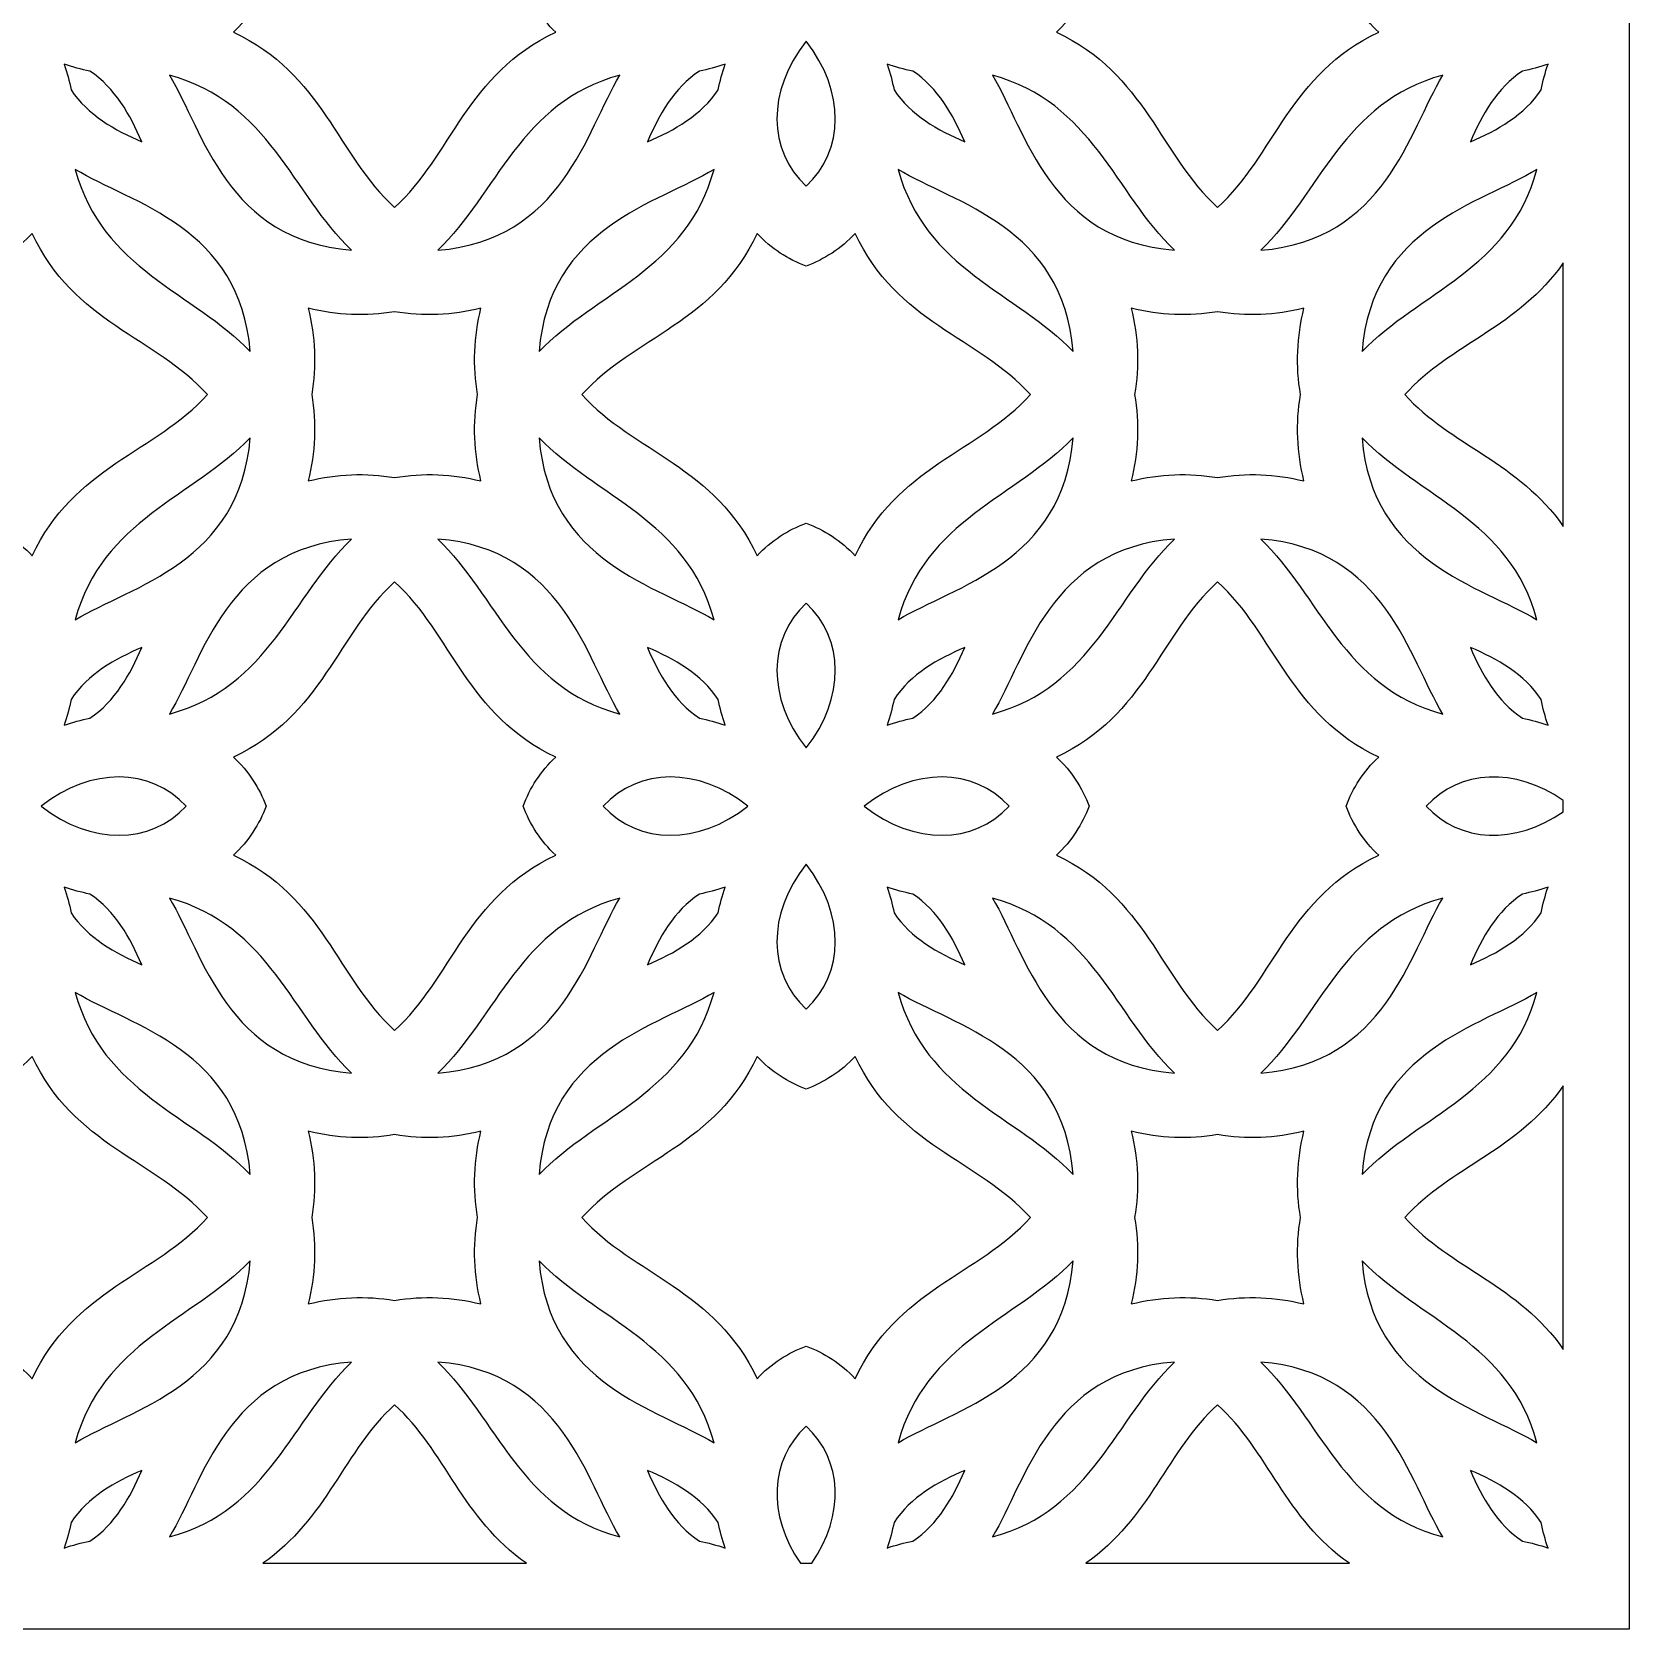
# Model space of a CAD drawing. Header units: millimetres. Extents: x -502 to 502, y -332 to 332.
# Drawn here: x -395.7 to -201.7, y -332.3 to -138.2 of the extents above; entities that cross this region are included whole.
import ezdxf

# ---------------------------------------------------------------- set-up
doc = ezdxf.new("R2010")
doc.units = ezdxf.units.MM
doc.header["$MEASUREMENT"] = 0
doc.layers.add('layer 1', color=7, linetype='Continuous')

msp = doc.modelspace()

# ---------------------------------------------------------------- linework, layer by layer
at = {"layer": 'layer 1'}
for points, knots in [([(-501.65, -332.3167), (-492.4962, -332.3167), (-226.2184, -332.3167), (-201.6505, -332.3167), (-201.6505, -332.3167), (-201.6505, -321.4405), (-201.6505, -43.0002), (-201.6505, -32.3185), (-201.6505, -32.3185), (-215.9616, -32.3185), (-491.2757, -32.3185), (-501.65, -32.3185), (-501.65, -32.3185), (-501.65, -37.5502), (-501.65, -329.9847), (-501.65, -332.3167)], [0, 0, 0, 0, 0.2, 0.2, 0.2, 0.2, 0.4, 0.4, 0.4, 0.4, 0.6, 0.6, 0.6, 0.6, 1, 1, 1, 1]), ([(-371.2293, -126.3512), (-360.4437, -121.3452), (-358.5834, -111.3333), (-351.6496, -105.0644), (-351.6496, -105.0644), (-344.7157, -111.3333), (-342.8561, -121.3452), (-332.0705, -126.3512), (-332.0705, -126.3512), (-333.9129, -128.0834), (-335.2217, -130.1325), (-336.0345, -132.317), (-336.0345, -132.317), (-335.2217, -134.5001), (-333.9136, -136.5498), (-332.0705, -138.2821), (-332.0705, -138.2821), (-342.8561, -143.288), (-344.7157, -153.2999), (-351.6496, -159.5722), (-351.6496, -159.5722), (-351.6496, -159.5722), (-351.6496, -159.5722), (-351.6496, -159.5722), (-351.6496, -159.5722), (-358.5834, -153.2999), (-360.4437, -143.288), (-371.2293, -138.2821), (-371.2293, -138.2821), (-369.3862, -136.5498), (-368.0774, -134.5001), (-367.2653, -132.317), (-367.2653, -132.317), (-368.0774, -130.1325), (-369.3862, -128.0834), (-371.2293, -126.3512)], [0, 0, 0, 0, 0.1, 0.1, 0.1, 0.1, 0.2, 0.2, 0.2, 0.2, 0.3, 0.3, 0.3, 0.3, 0.4, 0.4, 0.4, 0.4, 0.5, 0.5, 0.5, 0.5, 0.6, 0.6, 0.6, 0.6, 0.7, 0.7, 0.7, 0.7, 0.8, 0.8, 0.8, 0.8, 1, 1, 1, 1]), ([(-232.07, -138.2821), (-242.8563, -143.288), (-244.7158, -153.2999), (-251.6497, -159.5722), (-251.6497, -159.5722), (-251.6497, -159.5722), (-251.6497, -159.5722), (-251.6497, -159.5722), (-251.6497, -159.5722), (-258.5843, -153.2999), (-260.4431, -143.288), (-271.2295, -138.2821), (-271.2295, -138.2821), (-269.3864, -136.5498), (-268.0776, -134.5001), (-267.2655, -132.317), (-267.2655, -132.317), (-268.0776, -130.1325), (-269.3864, -128.0834), (-271.2295, -126.3512), (-271.2295, -126.3512), (-260.4438, -121.3452), (-258.5829, -111.3333), (-251.6497, -105.0644), (-251.6497, -105.0644), (-244.7158, -111.3333), (-242.8563, -121.3452), (-232.07, -126.3512), (-232.07, -126.3512), (-233.9131, -128.0834), (-235.2218, -130.1325), (-236.0346, -132.317), (-236.0346, -132.317), (-235.2218, -134.5001), (-233.9131, -136.5498), (-232.07, -138.2821)], [0, 0, 0, 0, 0.1, 0.1, 0.1, 0.1, 0.2, 0.2, 0.2, 0.2, 0.3, 0.3, 0.3, 0.3, 0.4, 0.4, 0.4, 0.4, 0.5, 0.5, 0.5, 0.5, 0.6, 0.6, 0.6, 0.6, 0.7, 0.7, 0.7, 0.7, 0.8, 0.8, 0.8, 0.8, 1, 1, 1, 1]), ([(-301.6496, -139.3829), (-296.8633, -145.4465), (-296.9796, -152.6644), (-301.6496, -156.9759), (-301.6496, -156.9759), (-306.3156, -152.6685), (-306.4408, -145.4506), (-301.6496, -139.3829)], [0, 0, 0, 0, 0.33333333, 0.33333333, 0.33333333, 0.33333333, 1, 1, 1, 1]), ([(-390.9685, -145.281), (-391.1758, -144.2294), (-391.457, -143.1888), (-391.8032, -142.1626), (-391.8032, -142.1626), (-390.7776, -142.5122), (-389.7363, -142.7907), (-388.6868, -142.9986), (-388.6868, -142.9986), (-385.6205, -145.0162), (-383.778, -148.3398), (-382.3653, -151.6025), (-382.3653, -151.6025), (-385.628, -150.1884), (-388.9502, -148.3467), (-390.9685, -145.281)], [0, 0, 0, 0, 0.2, 0.2, 0.2, 0.2, 0.4, 0.4, 0.4, 0.4, 0.6, 0.6, 0.6, 0.6, 1, 1, 1, 1]), ([(-356.8861, -164.765), (-372.0051, -163.5903), (-374.9114, -150.3328), (-379.0061, -143.5063), (-379.0061, -143.5063), (-366.8802, -146.7772), (-364.0738, -157.8933), (-356.8861, -164.765)], [0, 0, 0, 0, 0.33333333, 0.33333333, 0.33333333, 0.33333333, 1, 1, 1, 1]), ([(-346.4137, -164.7684), (-339.226, -157.8933), (-336.4196, -146.7772), (-324.293, -143.5104), (-324.293, -143.5104), (-328.3877, -150.3328), (-331.2947, -163.5903), (-346.4137, -164.7684)], [0, 0, 0, 0, 0.33333333, 0.33333333, 0.33333333, 0.33333333, 1, 1, 1, 1]), ([(-320.9338, -151.6025), (-319.5211, -148.3398), (-317.6786, -145.0162), (-314.6123, -142.9986), (-314.6123, -142.9986), (-313.5628, -142.7907), (-312.5215, -142.5122), (-311.4966, -142.1626), (-311.4966, -142.1626), (-311.8428, -143.1888), (-312.1233, -144.2294), (-312.3313, -145.281), (-312.3313, -145.281), (-314.3496, -148.3467), (-317.6711, -150.1884), (-320.9338, -151.6025)], [0, 0, 0, 0, 0.2, 0.2, 0.2, 0.2, 0.4, 0.4, 0.4, 0.4, 0.6, 0.6, 0.6, 0.6, 1, 1, 1, 1]), ([(-290.9686, -145.281), (-291.1759, -144.2294), (-291.4565, -143.1888), (-291.8033, -142.1626), (-291.8033, -142.1626), (-290.7778, -142.5122), (-289.7372, -142.7907), (-288.6877, -142.9986), (-288.6877, -142.9986), (-285.6199, -145.0162), (-283.7782, -148.3398), (-282.3654, -151.6025), (-282.3654, -151.6025), (-285.6282, -150.1884), (-288.9504, -148.3467), (-290.9686, -145.281)], [0, 0, 0, 0, 0.2, 0.2, 0.2, 0.2, 0.4, 0.4, 0.4, 0.4, 0.6, 0.6, 0.6, 0.6, 1, 1, 1, 1]), ([(-279.0062, -143.5063), (-266.8803, -146.7772), (-264.0739, -157.8933), (-256.8862, -164.765), (-256.8862, -164.765), (-272.0046, -163.5903), (-274.9116, -150.3328), (-279.0062, -143.5063)], [0, 0, 0, 0, 0.33333333, 0.33333333, 0.33333333, 0.33333333, 1, 1, 1, 1]), ([(-246.4139, -164.7684), (-239.2262, -157.8933), (-236.4198, -146.7772), (-224.2932, -143.5104), (-224.2932, -143.5104), (-228.3878, -150.3328), (-231.2948, -163.5903), (-246.4139, -164.7684)], [0, 0, 0, 0, 0.33333333, 0.33333333, 0.33333333, 0.33333333, 1, 1, 1, 1]), ([(-220.9333, -151.6025), (-219.5205, -148.3398), (-217.6788, -145.0162), (-214.6124, -142.9986), (-214.6124, -142.9986), (-213.5623, -142.7907), (-212.521, -142.5122), (-211.4968, -142.1626), (-211.4968, -142.1626), (-211.843, -143.1888), (-212.1235, -144.2294), (-212.3315, -145.281), (-212.3315, -145.281), (-214.3497, -148.3467), (-217.6713, -150.1884), (-220.9333, -151.6025)], [0, 0, 0, 0, 0.2, 0.2, 0.2, 0.2, 0.4, 0.4, 0.4, 0.4, 0.6, 0.6, 0.6, 0.6, 1, 1, 1, 1]), ([(-369.1994, -177.0804), (-376.0759, -169.8941), (-387.1913, -167.0863), (-390.4595, -154.9611), (-390.4595, -154.9611), (-383.6337, -159.0571), (-370.3748, -161.9606), (-369.1994, -177.0804)], [0, 0, 0, 0, 0.33333333, 0.33333333, 0.33333333, 0.33333333, 1, 1, 1, 1]), ([(-312.841, -154.9611), (-316.1078, -167.0863), (-327.2233, -169.8941), (-334.0997, -177.0804), (-334.0997, -177.0804), (-332.9236, -161.964), (-319.6661, -159.0571), (-312.841, -154.9611)], [0, 0, 0, 0, 0.33333333, 0.33333333, 0.33333333, 0.33333333, 1, 1, 1, 1]), ([(-269.1996, -177.0804), (-276.076, -169.8941), (-287.1914, -167.0863), (-290.459, -154.9611), (-290.459, -154.9611), (-283.6339, -159.0571), (-270.3757, -161.9606), (-269.1996, -177.0804)], [0, 0, 0, 0, 0.33333333, 0.33333333, 0.33333333, 0.33333333, 1, 1, 1, 1]), ([(-212.8412, -154.9611), (-216.108, -167.0863), (-227.2241, -169.8941), (-234.0998, -177.0804), (-234.0998, -177.0804), (-232.9245, -161.964), (-219.6656, -159.0571), (-212.8412, -154.9611)], [0, 0, 0, 0, 0.33333333, 0.33333333, 0.33333333, 0.33333333, 1, 1, 1, 1]), ([(-401.6495, -166.7018), (-399.4663, -165.8904), (-397.4166, -164.5816), (-395.6837, -162.7364), (-395.6837, -162.7364), (-390.6777, -173.5248), (-380.6665, -175.3837), (-374.3956, -182.3155), (-374.3956, -182.3155), (-380.6665, -189.2515), (-390.6777, -191.1103), (-395.6837, -201.8987), (-395.6837, -201.8987), (-397.4166, -200.0535), (-399.4663, -198.7441), (-401.6495, -197.9334), (-401.6495, -197.9334), (-403.8326, -198.7441), (-405.8816, -200.0535), (-407.6153, -201.8987), (-407.6153, -201.8987), (-412.6219, -191.1103), (-422.6338, -189.2515), (-428.9041, -182.3189), (-428.9041, -182.3189), (-422.6331, -175.3837), (-412.6212, -173.5248), (-407.6153, -162.7364), (-407.6153, -162.7364), (-405.8823, -164.5816), (-403.8326, -165.8904), (-401.6495, -166.7018)], [0, 0, 0, 0, 0.11111111, 0.11111111, 0.11111111, 0.11111111, 0.22222222, 0.22222222, 0.22222222, 0.22222222, 0.33333333, 0.33333333, 0.33333333, 0.33333333, 0.44444444, 0.44444444, 0.44444444, 0.44444444, 0.55555556, 0.55555556, 0.55555556, 0.55555556, 0.66666667, 0.66666667, 0.66666667, 0.66666667, 0.77777778, 0.77777778, 0.77777778, 0.77777778, 1, 1, 1, 1]), ([(-301.6496, -166.7018), (-299.4665, -165.8904), (-297.4175, -164.5816), (-295.6838, -162.7364), (-295.6838, -162.7364), (-290.6779, -173.5248), (-280.666, -175.3837), (-274.3957, -182.3155), (-274.3957, -182.3155), (-280.666, -189.2515), (-290.6779, -191.1103), (-295.6838, -201.8987), (-295.6838, -201.8987), (-297.4175, -200.0535), (-299.4665, -198.7441), (-301.6496, -197.9334), (-301.6496, -197.9334), (-303.8328, -198.7441), (-305.8825, -200.0535), (-307.6154, -201.8987), (-307.6154, -201.8987), (-312.6214, -191.1103), (-322.6333, -189.2515), (-328.9035, -182.3189), (-328.9035, -182.3189), (-322.6333, -175.3837), (-312.6214, -173.5248), (-307.6154, -162.7364), (-307.6154, -162.7364), (-305.8832, -164.5816), (-303.8328, -165.8904), (-301.6496, -166.7018)], [0, 0, 0, 0, 0.11111111, 0.11111111, 0.11111111, 0.11111111, 0.22222222, 0.22222222, 0.22222222, 0.22222222, 0.33333333, 0.33333333, 0.33333333, 0.33333333, 0.44444444, 0.44444444, 0.44444444, 0.44444444, 0.55555556, 0.55555556, 0.55555556, 0.55555556, 0.66666667, 0.66666667, 0.66666667, 0.66666667, 0.77777778, 0.77777778, 0.77777778, 0.77777778, 1, 1, 1, 1]), ([(-209.6503, -198.3315), (-215.0038, -190.5849), (-223.3963, -188.4079), (-228.9037, -182.3189), (-228.9037, -182.3189), (-223.3963, -176.2266), (-215.0031, -174.0503), (-209.6503, -166.3029), (-209.6503, -166.3029), (-209.6503, -166.3029), (-209.6503, -198.3315), (-209.6503, -198.3315)], [0, 0, 0, 0, 0.25, 0.25, 0.25, 0.25, 0.5, 0.5, 0.5, 0.5, 1, 1, 1, 1]), ([(-361.7299, -182.3155), (-361.7299, -182.3155), (-361.7305, -182.3155), (-361.7305, -182.3155), (-361.7305, -182.3155), (-361.1162, -178.8619), (-361.2961, -175.2708), (-362.141, -171.824), (-362.141, -171.824), (-358.6977, -172.671), (-355.1038, -172.8503), (-351.6496, -172.2366), (-351.6496, -172.2366), (-351.6496, -172.2366), (-351.6496, -172.2366), (-351.6496, -172.2366), (-351.6496, -172.2366), (-348.196, -172.8503), (-344.6021, -172.671), (-341.1581, -171.824), (-341.1581, -171.824), (-342.0023, -175.2708), (-342.1829, -178.8619), (-341.5693, -182.3155), (-341.5693, -182.3155), (-342.1829, -185.7725), (-342.0037, -189.3643), (-341.1581, -192.807), (-341.1581, -192.807), (-344.6021, -191.9641), (-348.1946, -191.7842), (-351.6496, -192.3979), (-351.6496, -192.3979), (-351.6496, -192.3979), (-351.6496, -192.3979), (-351.6496, -192.3979), (-351.6496, -192.3979), (-355.1032, -191.7842), (-358.6977, -191.9641), (-362.141, -192.807), (-362.141, -192.807), (-361.2961, -189.3643), (-361.1162, -185.7691), (-361.7299, -182.3155)], [0, 0, 0, 0, 0.08333333, 0.08333333, 0.08333333, 0.08333333, 0.16666667, 0.16666667, 0.16666667, 0.16666667, 0.25, 0.25, 0.25, 0.25, 0.33333333, 0.33333333, 0.33333333, 0.33333333, 0.41666667, 0.41666667, 0.41666667, 0.41666667, 0.5, 0.5, 0.5, 0.5, 0.58333333, 0.58333333, 0.58333333, 0.58333333, 0.66666667, 0.66666667, 0.66666667, 0.66666667, 0.75, 0.75, 0.75, 0.75, 0.83333333, 0.83333333, 0.83333333, 0.83333333, 1, 1, 1, 1]), ([(-241.1582, -171.824), (-242.0025, -175.2708), (-242.1831, -178.8619), (-241.5694, -182.3155), (-241.5694, -182.3155), (-242.1831, -185.7725), (-242.0039, -189.3643), (-241.1582, -192.807), (-241.1582, -192.807), (-244.6023, -191.9641), (-248.1947, -191.7842), (-251.6497, -192.3979), (-251.6497, -192.3979), (-251.6497, -192.3979), (-251.6497, -192.3979), (-251.6497, -192.3979), (-251.6497, -192.3979), (-255.1033, -191.7842), (-258.6979, -191.9641), (-262.1412, -192.807), (-262.1412, -192.807), (-261.2963, -189.3643), (-261.1163, -185.7691), (-261.73, -182.3155), (-261.73, -182.3155), (-261.73, -182.3155), (-261.73, -182.3155), (-261.73, -182.3155), (-261.73, -182.3155), (-261.1163, -178.8619), (-261.2963, -175.2708), (-262.1412, -171.824), (-262.1412, -171.824), (-258.6979, -172.671), (-255.104, -172.8503), (-251.6497, -172.2366), (-251.6497, -172.2366), (-251.6497, -172.2366), (-251.6497, -172.2366), (-251.6497, -172.2366), (-251.6497, -172.2366), (-248.1954, -172.8503), (-244.6023, -172.671), (-241.1582, -171.824)], [0, 0, 0, 0, 0.08333333, 0.08333333, 0.08333333, 0.08333333, 0.16666667, 0.16666667, 0.16666667, 0.16666667, 0.25, 0.25, 0.25, 0.25, 0.33333333, 0.33333333, 0.33333333, 0.33333333, 0.41666667, 0.41666667, 0.41666667, 0.41666667, 0.5, 0.5, 0.5, 0.5, 0.58333333, 0.58333333, 0.58333333, 0.58333333, 0.66666667, 0.66666667, 0.66666667, 0.66666667, 0.75, 0.75, 0.75, 0.75, 0.83333333, 0.83333333, 0.83333333, 0.83333333, 1, 1, 1, 1]), ([(-369.1994, -187.5548), (-370.3748, -202.6711), (-383.633, -205.5781), (-390.4595, -209.6734), (-390.4595, -209.6734), (-387.1913, -197.5482), (-376.0759, -194.7404), (-369.1994, -187.5548)], [0, 0, 0, 0, 0.33333333, 0.33333333, 0.33333333, 0.33333333, 1, 1, 1, 1]), ([(-334.0997, -187.5548), (-327.2239, -194.7404), (-316.1078, -197.5482), (-312.8403, -209.6734), (-312.8403, -209.6734), (-319.6661, -205.5781), (-332.9243, -202.6711), (-334.0997, -187.5548)], [0, 0, 0, 0, 0.33333333, 0.33333333, 0.33333333, 0.33333333, 1, 1, 1, 1]), ([(-269.1996, -187.5548), (-270.3757, -202.6711), (-283.6332, -205.5781), (-290.459, -209.6734), (-290.459, -209.6734), (-287.1914, -197.5482), (-276.076, -194.7404), (-269.1996, -187.5548)], [0, 0, 0, 0, 0.33333333, 0.33333333, 0.33333333, 0.33333333, 1, 1, 1, 1]), ([(-234.0998, -187.5548), (-227.2241, -194.7404), (-216.108, -197.5482), (-212.8405, -209.6734), (-212.8405, -209.6734), (-219.6656, -205.5781), (-232.9245, -202.6711), (-234.0998, -187.5548)], [0, 0, 0, 0, 0.33333333, 0.33333333, 0.33333333, 0.33333333, 1, 1, 1, 1]), ([(-356.8854, -199.8661), (-364.0731, -206.7418), (-366.8795, -217.8579), (-379.0061, -221.1282), (-379.0061, -221.1282), (-374.9114, -214.3017), (-372.0045, -201.0415), (-356.8854, -199.8661)], [0, 0, 0, 0, 0.33333333, 0.33333333, 0.33333333, 0.33333333, 1, 1, 1, 1]), ([(-346.4131, -199.8661), (-331.2947, -201.0415), (-328.3884, -214.3017), (-324.293, -221.1282), (-324.293, -221.1282), (-336.4196, -217.8579), (-339.226, -206.7418), (-346.4131, -199.8661)], [0, 0, 0, 0, 0.33333333, 0.33333333, 0.33333333, 0.33333333, 1, 1, 1, 1]), ([(-256.8855, -199.8661), (-264.0732, -206.7418), (-266.8796, -217.8579), (-279.0062, -221.1282), (-279.0062, -221.1282), (-274.9116, -214.3017), (-272.0046, -201.0415), (-256.8855, -199.8661)], [0, 0, 0, 0, 0.33333333, 0.33333333, 0.33333333, 0.33333333, 1, 1, 1, 1]), ([(-246.4132, -199.8661), (-231.2948, -201.0415), (-228.3885, -214.3017), (-224.2932, -221.1282), (-224.2932, -221.1282), (-236.4198, -217.8579), (-239.2262, -206.7418), (-246.4132, -199.8661)], [0, 0, 0, 0, 0.33333333, 0.33333333, 0.33333333, 0.33333333, 1, 1, 1, 1]), ([(-332.0705, -238.284), (-342.8561, -243.2899), (-344.7157, -253.3018), (-351.6496, -259.5707), (-351.6496, -259.5707), (-351.6496, -259.5707), (-351.6496, -259.5707), (-351.6496, -259.5707), (-351.6496, -259.5707), (-358.5834, -253.3018), (-360.4437, -243.2899), (-371.2293, -238.284), (-371.2293, -238.284), (-369.3862, -236.5483), (-368.0774, -234.4986), (-367.2653, -232.3182), (-367.2653, -232.3182), (-368.0774, -230.135), (-369.3862, -228.0846), (-371.2293, -226.3531), (-371.2293, -226.3531), (-360.4437, -221.3437), (-358.5834, -211.3352), (-351.6496, -205.0629), (-351.6496, -205.0629), (-344.7157, -211.3352), (-342.8561, -221.3471), (-332.0705, -226.3531), (-332.0705, -226.3531), (-333.9129, -228.0846), (-335.2217, -230.135), (-336.0345, -232.3182), (-336.0345, -232.3182), (-335.2217, -234.4986), (-333.9136, -236.5517), (-332.0705, -238.284)], [0, 0, 0, 0, 0.1, 0.1, 0.1, 0.1, 0.2, 0.2, 0.2, 0.2, 0.3, 0.3, 0.3, 0.3, 0.4, 0.4, 0.4, 0.4, 0.5, 0.5, 0.5, 0.5, 0.6, 0.6, 0.6, 0.6, 0.7, 0.7, 0.7, 0.7, 0.8, 0.8, 0.8, 0.8, 1, 1, 1, 1]), ([(-232.07, -238.284), (-242.8563, -243.2899), (-244.7158, -253.3018), (-251.6497, -259.5707), (-251.6497, -259.5707), (-251.6497, -259.5707), (-251.6497, -259.5707), (-251.6497, -259.5707), (-251.6497, -259.5707), (-258.5843, -253.3018), (-260.4431, -243.2899), (-271.2295, -238.284), (-271.2295, -238.284), (-269.3864, -236.5483), (-268.0776, -234.4986), (-267.2655, -232.3182), (-267.2655, -232.3182), (-268.0776, -230.135), (-269.3864, -228.0846), (-271.2295, -226.3531), (-271.2295, -226.3531), (-260.4438, -221.3437), (-258.5829, -211.3352), (-251.6497, -205.0629), (-251.6497, -205.0629), (-244.7158, -211.3352), (-242.8563, -221.3471), (-232.07, -226.3531), (-232.07, -226.3531), (-233.9131, -228.0846), (-235.2218, -230.135), (-236.0346, -232.3182), (-236.0346, -232.3182), (-235.2218, -234.4986), (-233.9131, -236.5517), (-232.07, -238.284)], [0, 0, 0, 0, 0.1, 0.1, 0.1, 0.1, 0.2, 0.2, 0.2, 0.2, 0.3, 0.3, 0.3, 0.3, 0.4, 0.4, 0.4, 0.4, 0.5, 0.5, 0.5, 0.5, 0.6, 0.6, 0.6, 0.6, 0.7, 0.7, 0.7, 0.7, 0.8, 0.8, 0.8, 0.8, 1, 1, 1, 1]), ([(-301.6496, -225.2523), (-306.4271, -219.2023), (-306.3292, -211.9804), (-301.6496, -207.6593), (-301.6496, -207.6593), (-296.9844, -211.9667), (-296.8578, -219.1811), (-301.6496, -225.2523)], [0, 0, 0, 0, 0.33333333, 0.33333333, 0.33333333, 0.33333333, 1, 1, 1, 1]), ([(-382.3653, -213.0319), (-383.778, -216.2953), (-385.6205, -219.6183), (-388.6868, -221.6365), (-388.6868, -221.6365), (-389.737, -221.8445), (-390.7776, -222.1229), (-391.8032, -222.4684), (-391.8032, -222.4684), (-391.457, -221.4456), (-391.1758, -220.405), (-390.9685, -219.3535), (-390.9685, -219.3535), (-388.9502, -216.2878), (-385.6287, -214.4467), (-382.3653, -213.0319)], [0, 0, 0, 0, 0.2, 0.2, 0.2, 0.2, 0.4, 0.4, 0.4, 0.4, 0.6, 0.6, 0.6, 0.6, 1, 1, 1, 1]), ([(-312.3313, -219.3535), (-312.1233, -220.405), (-311.8428, -221.4456), (-311.496, -222.4725), (-311.496, -222.4725), (-312.5215, -222.1229), (-313.5628, -221.8445), (-314.6123, -221.6365), (-314.6123, -221.6365), (-317.6786, -219.6183), (-319.5211, -216.2953), (-320.9338, -213.0319), (-320.9338, -213.0319), (-317.6711, -214.4467), (-314.3496, -216.2878), (-312.3313, -219.3535)], [0, 0, 0, 0, 0.2, 0.2, 0.2, 0.2, 0.4, 0.4, 0.4, 0.4, 0.6, 0.6, 0.6, 0.6, 1, 1, 1, 1]), ([(-282.3654, -213.0319), (-283.7782, -216.2953), (-285.6206, -219.6183), (-288.687, -221.6365), (-288.687, -221.6365), (-289.7372, -221.8445), (-290.7778, -222.1229), (-291.8033, -222.4684), (-291.8033, -222.4684), (-291.4565, -221.4456), (-291.1759, -220.405), (-290.9686, -219.3535), (-290.9686, -219.3535), (-288.9504, -216.2878), (-285.6288, -214.4467), (-282.3654, -213.0319)], [0, 0, 0, 0, 0.2, 0.2, 0.2, 0.2, 0.4, 0.4, 0.4, 0.4, 0.6, 0.6, 0.6, 0.6, 1, 1, 1, 1]), ([(-212.3315, -219.3535), (-212.1235, -220.405), (-211.843, -221.4456), (-211.4961, -222.4725), (-211.4961, -222.4725), (-212.521, -222.1229), (-213.5623, -221.8445), (-214.6124, -221.6365), (-214.6124, -221.6365), (-217.6788, -219.6183), (-219.5205, -216.2953), (-220.9333, -213.0319), (-220.9333, -213.0319), (-217.6713, -214.4467), (-214.3497, -216.2878), (-212.3315, -219.3535)], [0, 0, 0, 0, 0.2, 0.2, 0.2, 0.2, 0.4, 0.4, 0.4, 0.4, 0.6, 0.6, 0.6, 0.6, 1, 1, 1, 1]), ([(-376.9926, -232.3182), (-381.2966, -236.982), (-388.5137, -237.1093), (-394.5863, -232.3182), (-394.5863, -232.3182), (-388.5206, -227.5312), (-381.3041, -227.6475), (-376.9926, -232.3182)], [0, 0, 0, 0, 0.33333333, 0.33333333, 0.33333333, 0.33333333, 1, 1, 1, 1]), ([(-326.3065, -232.3182), (-321.9922, -227.644), (-314.7731, -227.5346), (-308.7135, -232.3182), (-308.7135, -232.3182), (-314.7792, -237.1018), (-321.9943, -236.9889), (-326.3065, -232.3182)], [0, 0, 0, 0, 0.33333333, 0.33333333, 0.33333333, 0.33333333, 1, 1, 1, 1]), ([(-276.9921, -232.3182), (-281.2968, -236.982), (-288.5146, -237.1093), (-294.5864, -232.3182), (-294.5864, -232.3182), (-288.5201, -227.5312), (-281.3043, -227.6475), (-276.9921, -232.3182)], [0, 0, 0, 0, 0.33333333, 0.33333333, 0.33333333, 0.33333333, 1, 1, 1, 1]), ([(-209.6503, -233.003), (-215.508, -237.0703), (-222.2141, -236.7488), (-226.3073, -232.3182), (-226.3073, -232.3182), (-222.212, -227.8808), (-215.5032, -227.5667), (-209.6503, -231.634), (-209.6503, -231.634), (-209.6503, -231.634), (-209.6503, -233.003), (-209.6503, -233.003)], [0, 0, 0, 0, 0.25, 0.25, 0.25, 0.25, 0.5, 0.5, 0.5, 0.5, 1, 1, 1, 1]), ([(-301.6496, -256.9744), (-306.3156, -252.6669), (-306.4408, -245.4525), (-301.6496, -239.3807), (-301.6496, -239.3807), (-296.8633, -245.445), (-296.9796, -252.6628), (-301.6496, -256.9744)], [0, 0, 0, 0, 0.33333333, 0.33333333, 0.33333333, 0.33333333, 1, 1, 1, 1]), ([(-388.6868, -243.0005), (-385.6205, -245.0181), (-383.778, -248.3383), (-382.3653, -251.601), (-382.3653, -251.601), (-385.628, -250.1869), (-388.9502, -248.3451), (-390.9685, -245.2794), (-390.9685, -245.2794), (-391.1758, -244.2279), (-391.457, -243.1873), (-391.8032, -242.1645), (-391.8032, -242.1645), (-390.7776, -242.51), (-389.7363, -242.7926), (-388.6868, -243.0005)], [0, 0, 0, 0, 0.2, 0.2, 0.2, 0.2, 0.4, 0.4, 0.4, 0.4, 0.6, 0.6, 0.6, 0.6, 1, 1, 1, 1]), ([(-320.9338, -251.601), (-319.5211, -248.3383), (-317.6786, -245.0181), (-314.6123, -243.0005), (-314.6123, -243.0005), (-313.5628, -242.7926), (-312.5215, -242.51), (-311.4966, -242.1645), (-311.4966, -242.1645), (-311.8428, -243.1873), (-312.1233, -244.232), (-312.3313, -245.2794), (-312.3313, -245.2794), (-314.3496, -248.3451), (-317.6711, -250.1903), (-320.9338, -251.601)], [0, 0, 0, 0, 0.2, 0.2, 0.2, 0.2, 0.4, 0.4, 0.4, 0.4, 0.6, 0.6, 0.6, 0.6, 1, 1, 1, 1]), ([(-288.6877, -243.0005), (-285.6199, -245.0181), (-283.7782, -248.3383), (-282.3654, -251.601), (-282.3654, -251.601), (-285.6282, -250.1869), (-288.9504, -248.3451), (-290.9686, -245.2794), (-290.9686, -245.2794), (-291.1759, -244.2279), (-291.4565, -243.1873), (-291.8033, -242.1645), (-291.8033, -242.1645), (-290.7778, -242.51), (-289.7372, -242.7926), (-288.6877, -243.0005)], [0, 0, 0, 0, 0.2, 0.2, 0.2, 0.2, 0.4, 0.4, 0.4, 0.4, 0.6, 0.6, 0.6, 0.6, 1, 1, 1, 1]), ([(-220.9333, -251.601), (-219.5205, -248.3383), (-217.6788, -245.0181), (-214.6124, -243.0005), (-214.6124, -243.0005), (-213.5623, -242.7926), (-212.521, -242.51), (-211.4968, -242.1645), (-211.4968, -242.1645), (-211.843, -243.1873), (-212.1235, -244.232), (-212.3315, -245.2794), (-212.3315, -245.2794), (-214.3497, -248.3451), (-217.6713, -250.1903), (-220.9333, -251.601)], [0, 0, 0, 0, 0.2, 0.2, 0.2, 0.2, 0.4, 0.4, 0.4, 0.4, 0.6, 0.6, 0.6, 0.6, 1, 1, 1, 1]), ([(-379.0061, -243.5089), (-366.8802, -246.775), (-364.0738, -257.8911), (-356.8861, -264.7667), (-356.8861, -264.7667), (-372.0051, -263.5922), (-374.9114, -250.3347), (-379.0061, -243.5089)], [0, 0, 0, 0, 0.33333333, 0.33333333, 0.33333333, 0.33333333, 1, 1, 1, 1]), ([(-346.4137, -264.7667), (-339.226, -257.8911), (-336.4196, -246.775), (-324.293, -243.5089), (-324.293, -243.5089), (-328.3877, -250.3347), (-331.2947, -263.5922), (-346.4137, -264.7667)], [0, 0, 0, 0, 0.33333333, 0.33333333, 0.33333333, 0.33333333, 1, 1, 1, 1]), ([(-279.0062, -243.5089), (-266.8803, -246.775), (-264.0739, -257.8911), (-256.8862, -264.7667), (-256.8862, -264.7667), (-272.0046, -263.5922), (-274.9116, -250.3347), (-279.0062, -243.5089)], [0, 0, 0, 0, 0.33333333, 0.33333333, 0.33333333, 0.33333333, 1, 1, 1, 1]), ([(-246.4139, -264.7667), (-239.2262, -257.8911), (-236.4198, -246.775), (-224.2932, -243.5089), (-224.2932, -243.5089), (-228.3878, -250.3347), (-231.2948, -263.5922), (-246.4139, -264.7667)], [0, 0, 0, 0, 0.33333333, 0.33333333, 0.33333333, 0.33333333, 1, 1, 1, 1]), ([(-390.4595, -254.9595), (-383.6337, -259.0555), (-370.3748, -261.9625), (-369.1994, -277.0788), (-369.1994, -277.0788), (-376.0759, -269.8928), (-387.1913, -267.088), (-390.4595, -254.9595)], [0, 0, 0, 0, 0.33333333, 0.33333333, 0.33333333, 0.33333333, 1, 1, 1, 1]), ([(-334.0997, -277.0823), (-332.9236, -261.9625), (-319.6661, -259.0555), (-312.841, -254.9595), (-312.841, -254.9595), (-316.1078, -267.088), (-327.2233, -269.8928), (-334.0997, -277.0823)], [0, 0, 0, 0, 0.33333333, 0.33333333, 0.33333333, 0.33333333, 1, 1, 1, 1]), ([(-290.459, -254.9595), (-283.6339, -259.0555), (-270.3757, -261.9625), (-269.1996, -277.0788), (-269.1996, -277.0788), (-276.076, -269.8928), (-287.1914, -267.088), (-290.459, -254.9595)], [0, 0, 0, 0, 0.33333333, 0.33333333, 0.33333333, 0.33333333, 1, 1, 1, 1]), ([(-212.8412, -254.9595), (-216.108, -267.088), (-227.2241, -269.8928), (-234.0998, -277.0823), (-234.0998, -277.0823), (-232.9245, -261.9625), (-219.6656, -259.0555), (-212.8412, -254.9595)], [0, 0, 0, 0, 0.33333333, 0.33333333, 0.33333333, 0.33333333, 1, 1, 1, 1]), ([(-401.6495, -297.9313), (-403.8326, -298.7464), (-405.8816, -300.0551), (-407.6153, -301.8967), (-407.6153, -301.8967), (-412.6219, -291.1122), (-422.6338, -289.253), (-428.9041, -282.3174), (-428.9041, -282.3174), (-422.6331, -275.3818), (-412.6212, -273.5228), (-407.6153, -262.7383), (-407.6153, -262.7383), (-405.8823, -264.5799), (-403.8326, -265.8887), (-401.6495, -266.7035), (-401.6495, -266.7035), (-399.4663, -265.8887), (-397.4166, -264.5799), (-395.6837, -262.7383), (-395.6837, -262.7383), (-390.6777, -273.5228), (-380.6665, -275.3818), (-374.3956, -282.3174), (-374.3956, -282.3174), (-380.6665, -289.253), (-390.6777, -291.1122), (-395.6837, -301.8967), (-395.6837, -301.8967), (-397.4166, -300.0551), (-399.4663, -298.743), (-401.6495, -297.9313)], [0, 0, 0, 0, 0.11111111, 0.11111111, 0.11111111, 0.11111111, 0.22222222, 0.22222222, 0.22222222, 0.22222222, 0.33333333, 0.33333333, 0.33333333, 0.33333333, 0.44444444, 0.44444444, 0.44444444, 0.44444444, 0.55555556, 0.55555556, 0.55555556, 0.55555556, 0.66666667, 0.66666667, 0.66666667, 0.66666667, 0.77777778, 0.77777778, 0.77777778, 0.77777778, 1, 1, 1, 1]), ([(-301.6496, -297.9313), (-303.8328, -298.7464), (-305.8825, -300.0551), (-307.6154, -301.8967), (-307.6154, -301.8967), (-312.6214, -291.1122), (-322.6333, -289.253), (-328.9035, -282.3174), (-328.9035, -282.3174), (-322.6333, -275.3818), (-312.6214, -273.5228), (-307.6154, -262.7383), (-307.6154, -262.7383), (-305.8832, -264.5799), (-303.8328, -265.8887), (-301.6496, -266.7035), (-301.6496, -266.7035), (-299.4665, -265.8887), (-297.4175, -264.5799), (-295.6838, -262.7383), (-295.6838, -262.7383), (-290.6779, -273.5228), (-280.666, -275.3818), (-274.3957, -282.3174), (-274.3957, -282.3174), (-280.666, -289.253), (-290.6779, -291.1122), (-295.6838, -301.8967), (-295.6838, -301.8967), (-297.4175, -300.0551), (-299.4665, -298.743), (-301.6496, -297.9313)], [0, 0, 0, 0, 0.11111111, 0.11111111, 0.11111111, 0.11111111, 0.22222222, 0.22222222, 0.22222222, 0.22222222, 0.33333333, 0.33333333, 0.33333333, 0.33333333, 0.44444444, 0.44444444, 0.44444444, 0.44444444, 0.55555556, 0.55555556, 0.55555556, 0.55555556, 0.66666667, 0.66666667, 0.66666667, 0.66666667, 0.77777778, 0.77777778, 0.77777778, 0.77777778, 1, 1, 1, 1]), ([(-209.6503, -298.3335), (-215.0038, -290.5866), (-223.3963, -288.4064), (-228.9037, -282.3174), (-228.9037, -282.3174), (-223.3963, -276.2285), (-215.0031, -274.0485), (-209.6503, -266.3013), (-209.6503, -266.3013), (-209.6503, -266.3013), (-209.6503, -298.3335), (-209.6503, -298.3335)], [0, 0, 0, 0, 0.25, 0.25, 0.25, 0.25, 0.5, 0.5, 0.5, 0.5, 1, 1, 1, 1]), ([(-341.5693, -282.3174), (-342.1829, -285.7713), (-342.0037, -289.366), (-341.1581, -292.809), (-341.1581, -292.809), (-344.6021, -291.9623), (-348.1946, -291.7825), (-351.6496, -292.3964), (-351.6496, -292.3964), (-351.6496, -292.3964), (-351.6496, -292.3964), (-351.6496, -292.3964), (-351.6496, -292.3964), (-355.1032, -291.7825), (-358.6977, -291.9623), (-362.141, -292.809), (-362.141, -292.809), (-361.2961, -289.366), (-361.1162, -285.7713), (-361.7299, -282.3174), (-361.7299, -282.3174), (-361.7299, -282.3174), (-361.7305, -282.3174), (-361.7305, -282.3174), (-361.7305, -282.3174), (-361.1162, -278.8637), (-361.2961, -275.269), (-362.141, -271.8258), (-362.141, -271.8258), (-358.6977, -272.6689), (-355.1038, -272.8488), (-351.6496, -272.2352), (-351.6496, -272.2352), (-351.6496, -272.2352), (-351.6496, -272.2387), (-351.6496, -272.2387), (-351.6496, -272.2387), (-348.196, -272.8488), (-344.6021, -272.6689), (-341.1581, -271.8258), (-341.1581, -271.8258), (-342.0023, -275.269), (-342.1829, -278.8637), (-341.5693, -282.3174)], [0, 0, 0, 0, 0.08333333, 0.08333333, 0.08333333, 0.08333333, 0.16666667, 0.16666667, 0.16666667, 0.16666667, 0.25, 0.25, 0.25, 0.25, 0.33333333, 0.33333333, 0.33333333, 0.33333333, 0.41666667, 0.41666667, 0.41666667, 0.41666667, 0.5, 0.5, 0.5, 0.5, 0.58333333, 0.58333333, 0.58333333, 0.58333333, 0.66666667, 0.66666667, 0.66666667, 0.66666667, 0.75, 0.75, 0.75, 0.75, 0.83333333, 0.83333333, 0.83333333, 0.83333333, 1, 1, 1, 1]), ([(-241.5694, -282.3174), (-242.1831, -285.7713), (-242.0039, -289.366), (-241.1582, -292.809), (-241.1582, -292.809), (-244.6023, -291.9623), (-248.1947, -291.7825), (-251.6497, -292.3964), (-251.6497, -292.3964), (-251.6497, -292.3964), (-251.6497, -292.3964), (-251.6497, -292.3964), (-251.6497, -292.3964), (-255.1033, -291.7825), (-258.6979, -291.9623), (-262.1412, -292.809), (-262.1412, -292.809), (-261.2963, -289.366), (-261.1163, -285.7713), (-261.73, -282.3174), (-261.73, -282.3174), (-261.73, -282.3174), (-261.73, -282.3174), (-261.73, -282.3174), (-261.73, -282.3174), (-261.1163, -278.8637), (-261.2963, -275.269), (-262.1412, -271.8258), (-262.1412, -271.8258), (-258.6979, -272.6689), (-255.104, -272.8488), (-251.6497, -272.2352), (-251.6497, -272.2352), (-251.6497, -272.2352), (-251.6497, -272.2387), (-251.6497, -272.2387), (-251.6497, -272.2387), (-248.1954, -272.8488), (-244.6023, -272.6689), (-241.1582, -271.8258), (-241.1582, -271.8258), (-242.0025, -275.269), (-242.1831, -278.8637), (-241.5694, -282.3174)], [0, 0, 0, 0, 0.08333333, 0.08333333, 0.08333333, 0.08333333, 0.16666667, 0.16666667, 0.16666667, 0.16666667, 0.25, 0.25, 0.25, 0.25, 0.33333333, 0.33333333, 0.33333333, 0.33333333, 0.41666667, 0.41666667, 0.41666667, 0.41666667, 0.5, 0.5, 0.5, 0.5, 0.58333333, 0.58333333, 0.58333333, 0.58333333, 0.66666667, 0.66666667, 0.66666667, 0.66666667, 0.75, 0.75, 0.75, 0.75, 0.83333333, 0.83333333, 0.83333333, 0.83333333, 1, 1, 1, 1]), ([(-369.1994, -287.5528), (-370.3748, -302.6728), (-383.633, -305.5796), (-390.4595, -309.6754), (-390.4595, -309.6754), (-387.1913, -297.547), (-376.0759, -294.7388), (-369.1994, -287.5528)], [0, 0, 0, 0, 0.33333333, 0.33333333, 0.33333333, 0.33333333, 1, 1, 1, 1]), ([(-312.8403, -309.6754), (-319.6661, -305.5796), (-332.9243, -302.6728), (-334.0997, -287.5528), (-334.0997, -287.5528), (-327.2239, -294.7422), (-316.1078, -297.547), (-312.8403, -309.6754)], [0, 0, 0, 0, 0.33333333, 0.33333333, 0.33333333, 0.33333333, 1, 1, 1, 1]), ([(-269.1996, -287.5528), (-270.3757, -302.6728), (-283.6332, -305.5796), (-290.459, -309.6754), (-290.459, -309.6754), (-287.1914, -297.547), (-276.076, -294.7388), (-269.1996, -287.5528)], [0, 0, 0, 0, 0.33333333, 0.33333333, 0.33333333, 0.33333333, 1, 1, 1, 1]), ([(-212.8405, -309.6754), (-219.6656, -305.5796), (-232.9245, -302.6728), (-234.0998, -287.5528), (-234.0998, -287.5528), (-227.2241, -294.7422), (-216.108, -297.547), (-212.8405, -309.6754)], [0, 0, 0, 0, 0.33333333, 0.33333333, 0.33333333, 0.33333333, 1, 1, 1, 1]), ([(-379.0061, -321.1264), (-374.9114, -314.3002), (-372.0045, -301.0429), (-356.8854, -299.868), (-356.8854, -299.868), (-364.0731, -306.7438), (-366.8795, -317.8599), (-379.0061, -321.1264)], [0, 0, 0, 0, 0.33333333, 0.33333333, 0.33333333, 0.33333333, 1, 1, 1, 1]), ([(-346.4131, -299.868), (-331.2947, -301.0429), (-328.3884, -314.3002), (-324.293, -321.1264), (-324.293, -321.1264), (-336.4196, -317.8599), (-339.226, -306.7438), (-346.4131, -299.868)], [0, 0, 0, 0, 0.33333333, 0.33333333, 0.33333333, 0.33333333, 1, 1, 1, 1]), ([(-279.0062, -321.1264), (-274.9116, -314.3002), (-272.0046, -301.0429), (-256.8855, -299.868), (-256.8855, -299.868), (-264.0732, -306.7438), (-266.8796, -317.8599), (-279.0062, -321.1264)], [0, 0, 0, 0, 0.33333333, 0.33333333, 0.33333333, 0.33333333, 1, 1, 1, 1]), ([(-246.4132, -299.868), (-231.2948, -301.0429), (-228.3885, -314.3002), (-224.2932, -321.1264), (-224.2932, -321.1264), (-236.4198, -317.8599), (-239.2262, -306.7438), (-246.4132, -299.868)], [0, 0, 0, 0, 0.33333333, 0.33333333, 0.33333333, 0.33333333, 1, 1, 1, 1]), ([(-367.6663, -324.3156), (-359.9182, -318.9639), (-357.7399, -310.5713), (-351.6496, -305.0647), (-351.6496, -305.0647), (-345.5592, -310.5713), (-343.3823, -318.9639), (-335.6335, -324.3156), (-335.6335, -324.3156), (-335.6335, -324.3156), (-367.6663, -324.3156), (-367.6663, -324.3156)], [0, 0, 0, 0, 0.25, 0.25, 0.25, 0.25, 0.5, 0.5, 0.5, 0.5, 1, 1, 1, 1]), ([(-267.6664, -324.3156), (-259.9184, -318.9639), (-257.74, -310.5713), (-251.6497, -305.0647), (-251.6497, -305.0647), (-245.5594, -310.5713), (-243.3817, -318.9639), (-235.6337, -324.3156), (-235.6337, -324.3156), (-235.6337, -324.3156), (-267.6664, -324.3156), (-267.6664, -324.3156)], [0, 0, 0, 0, 0.25, 0.25, 0.25, 0.25, 0.5, 0.5, 0.5, 0.5, 1, 1, 1, 1]), ([(-300.9648, -324.3156), (-300.9648, -324.3156), (-302.3345, -324.3156), (-302.3345, -324.3156), (-302.3345, -324.3156), (-306.3963, -318.47), (-306.0905, -311.7603), (-301.6496, -307.661), (-301.6496, -307.661), (-297.2225, -311.7461), (-296.8914, -318.4524), (-300.9648, -324.3156)], [0, 0, 0, 0, 0.25, 0.25, 0.25, 0.25, 0.5, 0.5, 0.5, 0.5, 1, 1, 1, 1]), ([(-388.6868, -321.6345), (-389.737, -321.8427), (-390.7776, -322.1249), (-391.8032, -322.4705), (-391.8032, -322.4705), (-391.457, -321.444), (-391.1758, -320.4033), (-390.9685, -319.352), (-390.9685, -319.352), (-388.9502, -316.2863), (-385.6287, -314.445), (-382.3653, -313.0337), (-382.3653, -313.0337), (-383.778, -316.2971), (-385.6205, -319.6165), (-388.6868, -321.6345)], [0, 0, 0, 0, 0.2, 0.2, 0.2, 0.2, 0.4, 0.4, 0.4, 0.4, 0.6, 0.6, 0.6, 0.6, 1, 1, 1, 1]), ([(-314.6123, -321.6345), (-317.6786, -319.6165), (-319.5211, -316.2971), (-320.9338, -313.0337), (-320.9338, -313.0337), (-317.6711, -314.445), (-314.3496, -316.2863), (-312.3313, -319.3557), (-312.3313, -319.3557), (-312.1233, -320.4033), (-311.8428, -321.444), (-311.496, -322.4705), (-311.496, -322.4705), (-312.5215, -322.1249), (-313.5628, -321.8427), (-314.6123, -321.6345)], [0, 0, 0, 0, 0.2, 0.2, 0.2, 0.2, 0.4, 0.4, 0.4, 0.4, 0.6, 0.6, 0.6, 0.6, 1, 1, 1, 1]), ([(-288.687, -321.6345), (-289.7372, -321.8427), (-290.7778, -322.1249), (-291.8033, -322.4705), (-291.8033, -322.4705), (-291.4565, -321.444), (-291.1759, -320.4033), (-290.9686, -319.352), (-290.9686, -319.352), (-288.9504, -316.2863), (-285.6288, -314.445), (-282.3654, -313.0337), (-282.3654, -313.0337), (-283.7782, -316.2971), (-285.6206, -319.6165), (-288.687, -321.6345)], [0, 0, 0, 0, 0.2, 0.2, 0.2, 0.2, 0.4, 0.4, 0.4, 0.4, 0.6, 0.6, 0.6, 0.6, 1, 1, 1, 1]), ([(-214.6124, -321.6345), (-217.6788, -319.6165), (-219.5205, -316.2971), (-220.9333, -313.0337), (-220.9333, -313.0337), (-217.6713, -314.445), (-214.3497, -316.2863), (-212.3315, -319.3557), (-212.3315, -319.3557), (-212.1235, -320.4033), (-211.843, -321.444), (-211.4961, -322.4705), (-211.4961, -322.4705), (-212.521, -322.1249), (-213.5623, -321.8427), (-214.6124, -321.6345)], [0, 0, 0, 0, 0.2, 0.2, 0.2, 0.2, 0.4, 0.4, 0.4, 0.4, 0.6, 0.6, 0.6, 0.6, 1, 1, 1, 1])]:
    msp.add_open_spline(points, degree=3, knots=knots, dxfattribs=at)

doc.saveas('drawing.dxf')
